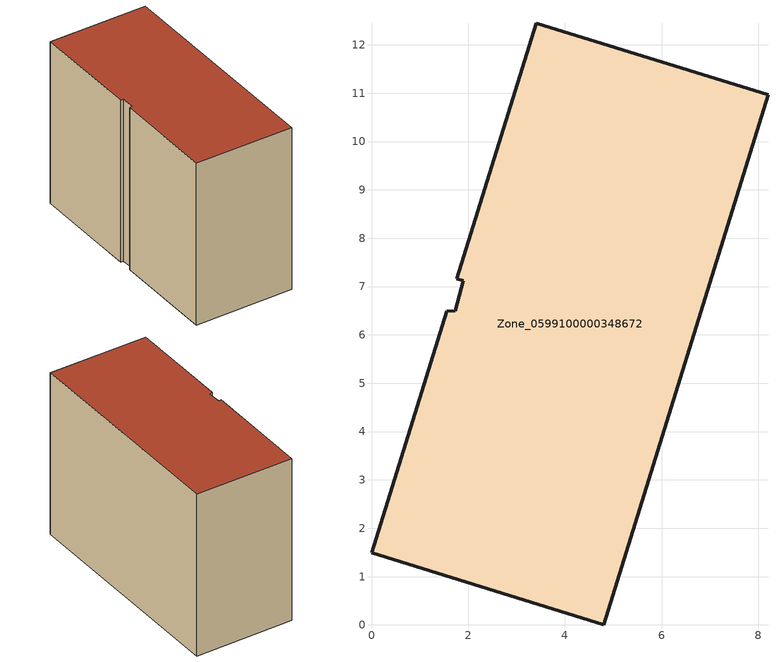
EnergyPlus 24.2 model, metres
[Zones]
Zone_0599100000348672
 floor ground (C_G): 0,1.49 1.56,6.49 1.73,6.5 1.9,7.12 1.77,7.16 3.41,12.45 8.2,10.97 4.8,0 z0
 wall outside (C_F): 3.41,12.45 1.77,7.16 1.9,7.12 1.73,6.5 1.56,6.49 0,1.49 4.8,0 8.2,10.97 3.41,12.45 z0:8.52
 roof outside (C_R): 1.9,7.12 1.73,6.5 1.56,6.49 0,1.49 4.8,0 8.2,10.97 3.41,12.45 1.77,7.16 z8.52
[BUILDING]
Pand.0599100000348672: North Axis=0; Terrain=City; Loads Convergence Tolerance Value=0.04; Temperature Convergence Tolerance Value=0.4; Solar Distribution=FullExterior; Maximum Number of Warmup Days=25; Minimum Number of Warmup Days=1
[Site:Location]
Rotterdam.The.Hague.AP_ZH_NLD Design_Conditions: Latitude=51.96; Longitude=4.45; Time Zone=1; Elevation=-4.5
[SITE:GROUNDTEMPERATURE:BUILDINGSURFACE]
18, 18, 18, 18, 18, 18, 18, 18, 18, 18, 18, 18
[MATERIAL] Thermal Absorptance=0.9; Solar Absorptance=0.7; Visible Absorptance=0.7
Name | Roughness | Thickness | Conductivity | Density | Specific Heat
G.TC.1992-2005 | MediumSmooth | 0.15 | 0.06 | 540 | 1210
F.TC.1992-2005 | Rough | 0.3 | 0.12 | 1920 | 840
R.TC.1992-2005 | MediumRough | 0.2 | 0.08 | 1500 | 1000
[CONSTRUCTION]
C_G: G.TC.1992-2005
C_F: F.TC.1992-2005
C_R: R.TC.1992-2005
[ZONE]
Zone_0599100000348672: Type=1; Multiplier=1; Ceiling Height=Autocalculate; Volume=Autocalculate; Floor Area=autocalculate; Part of Total Floor Area=Yes
[ZONEINFILTRATION:DESIGNFLOWRATE]
Infil_Zone_0599100000348672: Zone or ZoneList or Space or SpaceList=Zone_0599100000348672; Schedule=AlwaysOn; Design Flow Rate Calculation Method=Flow/Area; Flow Rate per Floor Area=0.0015; Constant Term Coefficient=1; Temperature Term Coefficient=0; Velocity Term Coefficient=0; Velocity Squared Term Coefficient=0
[HVACTEMPLATE:ZONE:IDEALLOADSAIRSYSTEM]
Zone_0599100000348672: Maximum Heating Supply Air Temperature=50; Minimum Cooling Supply Air Temperature=13; Maximum Heating Supply Air Humidity Ratio=0.0156; Minimum Cooling Supply Air Humidity Ratio=0.0077; Heating Limit=NoLimit; Cooling Limit=NoLimit; Dehumidification Control Type=ConstantSensibleHeatRatio; Cooling Sensible Heat Ratio=0.7; Dehumidification Setpoint=60; Humidification Control Type=None; Humidification Setpoint=30; Outdoor Air Method=None; Outdoor Air Flow Rate per Person=0.00944; Outdoor Air Flow Rate per Zone Floor Area=0; Outdoor Air Flow Rate per Zone=0; Demand Controlled Ventilation Type=None; Outdoor Air Economizer Type=NoEconomizer; Heat Recovery Type=None; Sensible Heat Recovery Effectiveness=0.7; Latent Heat Recovery Effectiveness=0.65
[ZONECONTROL:THERMOSTAT]
ThermostatControl_Zone_0599100000348672: Zone or ZoneList=Zone_0599100000348672; Control Type Schedule=DualSetpointControlType; Control 1=Thermostat_Zone_0599100000348672; Temperature Difference Between Cutout And Setpoint=0
[THERMOSTATSETPOINT:DUALSETPOINT]
Thermostat_Zone_0599100000348672: Heating Setpoint Temperature Schedule=HeatingSetpoint_Zone_0599100000348672; Cooling Setpoint Temperature Schedule=CoolingSetpoint_Zone_0599100000348672
[SCHEDULE:COMPACT]
HeatingSetpoint_Zone_0599100000348672: Through: 12/31, For: AllDays, Until: 24:00, 21
CoolingSetpoint_Zone_0599100000348672: Through: 12/31, For: AllDays, Until: 24:00, 24
DualSetpointControlType: Through: 12/31, For: AllDays, Until: 24:00, 4
AlwaysOn: Through: 12/31, For: AllDays, Until: 24:00, 1
